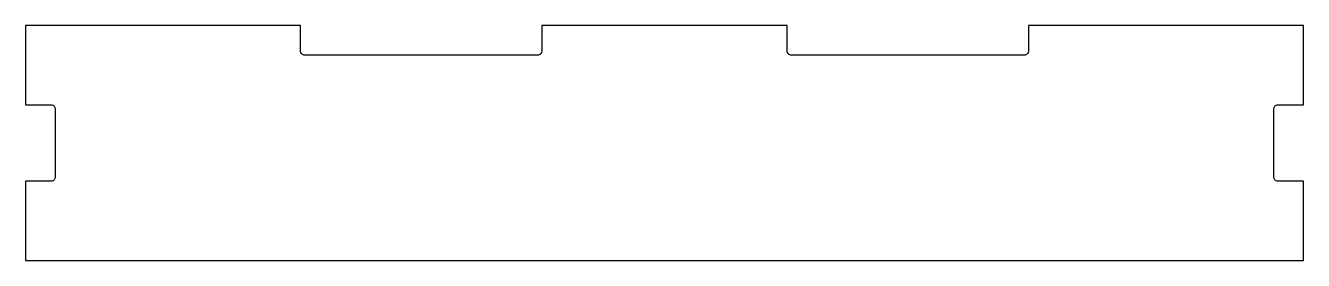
# Model space of a CAD drawing. Header units: millimetres. Extents: x -62 to 63, y 50 to 73.
import ezdxf

# ---------------------------------------------------------------- set-up
doc = ezdxf.new("R2010")
doc.units = ezdxf.units.MM
doc.layers.get('0').update_dxf_attribs({"linetype": 'CONTINUOUS'})

msp = doc.modelspace()

# ---------------------------------------------------------------- linework, layer by layer
msp.add_lwpolyline([(-12, 73), (-12, 70.5, -0.414214), (-12.4, 70.1), (-35.2, 70.1, -0.414214), (-35.6, 70.5), (-35.6, 73), (-62.5, 73), (-62.5, 65.23), (-60, 65.23, -0.414214), (-59.6, 64.83), (-59.6, 58.17, -0.414214), (-60, 57.77), (-62.5, 57.77), (-62.5, 50), (62.5, 50), (62.5, 57.77), (60, 57.77, -0.414214), (59.6, 58.17), (59.6, 64.83, -0.414214), (60, 65.23), (62.5, 65.23), (62.5, 73), (35.6, 73), (35.6, 70.5, -0.414214), (35.2, 70.1), (12.4, 70.1, -0.414214), (12, 70.5), (12, 73)], format="xyb", close=True)

doc.saveas('drawing.dxf')
